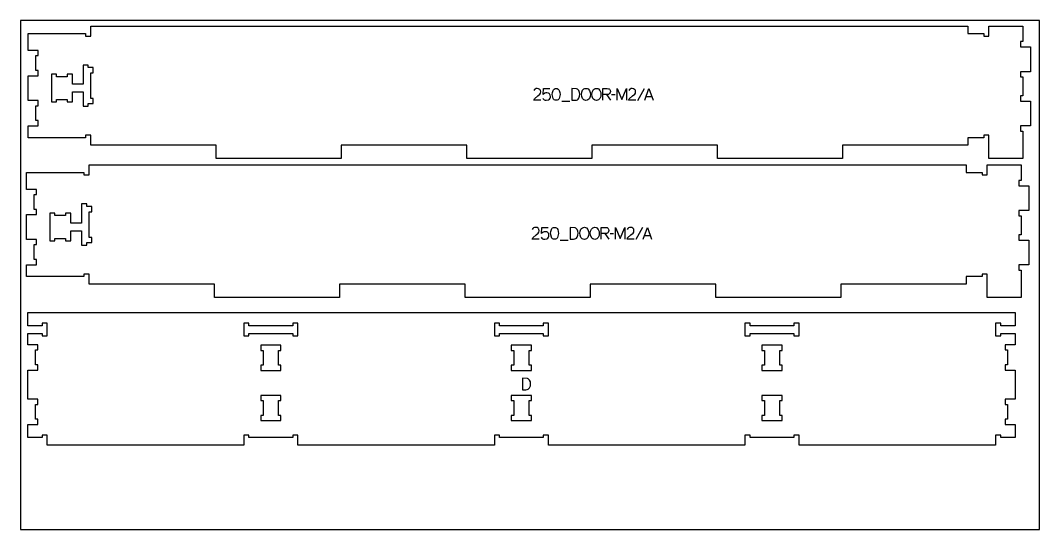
# Model space of a CAD drawing. Header units: millimetres. Extents: x -1220 to 1220, y -1930 to 4127.
# Drawn here: x -1220 to 1220, y -610 to 610 of the extents above; entities that cross this region are included whole.
import ezdxf

# ---------------------------------------------------------------- set-up
doc = ezdxf.new("R2010")
doc.units = ezdxf.units.MM
for name, color, linetype, true_color in [('0_SHEET_SPRUCEPLY_2440X122', 1, 'Continuous', 0xff0000), ('1_ANYTOOL_1MMDEEP_LABELS_S', 2, 'Continuous', 0xffff00), ('3_ANYTOOL_CUTTHROUGH_INSID', 4, 'Continuous', 0x00ffff), ('4_ANYTOOL_CUTTHROUGH_OUTSI', 5, 'Continuous', 0x0000ff)]:
    doc.layers.add(name, color=color, linetype=linetype, true_color=true_color)

msp = doc.modelspace()

# ---------------------------------------------------------------- linework, layer by layer
at = {"layer": '0_SHEET_SPRUCEPLY_2440X122'}
msp.add_lwpolyline([(-1220, 610), (-1220, -610), (1220, -610), (1220, 610)], close=True, dxfattribs=at)
at = {"layer": '1_ANYTOOL_1MMDEEP_LABELS_S'}
for p, q in [((273, 446.3, 0), (257, 417.5, 0)), ((76.1, 416.3, 0), (95.4, 416.3, 0)), ((182.8, 432.2, 0), (192.5, 418.7, 0)), ((203.7, 431.7, 0), (195.5, 431.6, 0)), ((277.9, 427.6, 0), (291.8, 427.6, 0)), ((178.9, 99.3, 0), (188.7, 85.8, 0)), ((199.9, 98.8, 0), (191.7, 98.7, 0)), ((269.1, 113.4, 0), (253.1, 84.7, 0)), ((72.2, 83.5, 0), (91.5, 83.5, 0)), ((274, 94.8, 0), (287.9, 94.8, 0))]:
    msp.add_line(p, q, dxfattribs=at)
for points in [[(26.1, 418.7), (9, 418.8), (10.5, 421.9), (18.4, 428.9), (23.5, 433.3), (25.1, 435.9), (25.7, 439), (25.1, 442.3), (24.3, 443.7), (23.3, 444.7), (20.6, 446.2), (17.3, 446.7), (14.8, 446.4), (12.6, 445.5), (10.8, 444), (9.4, 441.9)], [(30.7, 423.1), (32.4, 421.2), (34.3, 419.8), (36.6, 419), (39.1, 418.7), (44.5, 419.7), (46.6, 421.2), (48.3, 423.7), (49, 425.5), (49.2, 427.3), (48.6, 430.9), (46.9, 434), (45.7, 435.2), (44.2, 436), (40.5, 436.7), (38, 436.4), (35.8, 435.6), (31.8, 432.7), (32.5, 446.7), (47.6, 446.7)], [(174.4, 418.7), (174.4, 446.7), (185, 446.7), (188.2, 446.2), (189.5, 445.7), (190.6, 444.9), (191.4, 443.8), (191.9, 442.6), (192.4, 439.4), (192, 436.9), (190.7, 434.5), (189.8, 433.6), (188.8, 432.9), (187.6, 432.4), (186.3, 432.3), (184.7, 432.2), (182.8, 432.2), (174.4, 432.2)], [(208.5, 418.7), (208.5, 446.7), (219.7, 420.2), (230.9, 446.6), (230.9, 418.7)], [(253.2, 418.7), (236.1, 418.8), (237.6, 421.9), (245.5, 428.9), (250.6, 433.3), (252.2, 435.9), (252.8, 439), (252.2, 442.3), (251.4, 443.7), (250.4, 444.7), (247.7, 446.2), (244.5, 446.7), (241.9, 446.4), (239.7, 445.5), (237.9, 444), (236.5, 441.9)], [(274.6, 418.7), (284.8, 446.7), (295.1, 418.7)], [(22.2, 85.9), (5.1, 85.9), (6.6, 89.1), (14.5, 96), (19.6, 100.4), (21.2, 103), (21.8, 106.2), (21.2, 109.5), (20.5, 110.8), (19.4, 111.9), (16.8, 113.4), (13.5, 113.8), (10.9, 113.6), (8.7, 112.7), (6.9, 111.2), (5.5, 109.1)], [(26.8, 90.3), (28.5, 88.3), (30.5, 87), (32.7, 86.1), (35.2, 85.8), (40.6, 86.8), (42.8, 88.3), (44.4, 90.8), (45.1, 92.6), (45.3, 94.4), (44.7, 98.1), (43.1, 101.1), (41.8, 102.3), (40.3, 103.2), (36.6, 103.8), (34.1, 103.6), (31.9, 102.8), (27.9, 99.8), (28.6, 113.8), (43.7, 113.8)], [(170.5, 85.8), (170.5, 113.8), (181.1, 113.8), (184.4, 113.4), (185.6, 112.8), (186.7, 112), (187.5, 111), (188.1, 109.7), (188.5, 106.5), (188.1, 104), (186.9, 101.7), (186, 100.7), (184.9, 100), (183.8, 99.6), (182.4, 99.4), (180.8, 99.3), (178.9, 99.3), (170.5, 99.3)], [(204.7, 85.8), (204.7, 113.8), (215.9, 87.4), (227.1, 113.7), (227.1, 85.8)], [(249.3, 85.9), (232.3, 85.9), (233.7, 89.1), (241.6, 96), (246.7, 100.4), (248.4, 103), (248.9, 106.2), (248.3, 109.5), (247.6, 110.8), (246.5, 111.9), (243.9, 113.4), (240.6, 113.8), (238, 113.6), (235.8, 112.7), (234.1, 111.2), (232.7, 109.1)], [(270.7, 85.8), (280.9, 113.8), (291.2, 85.8)]]:
    msp.add_lwpolyline(points, dxfattribs=at)
for points in [[(62.6, 446.9), (65.1, 446.6), (67.2, 445.5), (68.9, 443.9), (70.1, 441.9), (71.6, 437.2), (72.1, 432.3), (70.1, 423.1), (68.9, 421.1), (67.2, 419.6), (65.1, 418.8), (62.6, 418.5), (60.1, 418.8), (58, 419.6), (56.3, 421.1), (55.1, 423.1), (53.2, 432.4), (53.6, 437.2), (55.1, 441.9), (56.4, 443.9), (58, 445.5), (60, 446.6)], [(100.2, 446.7), (100.2, 418.7), (108.2, 418.8), (111, 419.1), (113.4, 420), (115.4, 421.4), (116.8, 423.5), (118.6, 428.2), (119.3, 433.3), (118.7, 437.6), (116.9, 441.6), (113.6, 445.1), (111.7, 446)], [(134.3, 447), (136.8, 446.7), (139, 445.6), (142.2, 442.1), (144.1, 437.5), (144.7, 432.5), (144, 427.8), (142.1, 423), (140.6, 420.9), (138.7, 419.5), (136.5, 418.6), (133.9, 418.3), (131.3, 418.6), (129, 419.5), (127.1, 421), (125.6, 423.1), (123.7, 428), (123, 432.8), (123.7, 437.8), (125.7, 442.5), (127.2, 444.5), (129.2, 445.9), (131.5, 446.7)], [(159.4, 447), (162, 446.7), (164.2, 445.6), (167.4, 442.1), (169.2, 437.5), (169.8, 432.5), (169.2, 427.8), (167.2, 423), (165.7, 420.9), (163.9, 419.5), (161.7, 418.6), (159.1, 418.3), (156.4, 418.6), (154.1, 419.5), (152.2, 421), (150.7, 423.1), (148.8, 428), (148.2, 432.8), (148.8, 437.8), (150.9, 442.5), (152.4, 444.5), (154.4, 445.9), (156.7, 446.7)], [(58.7, 114.1), (61.3, 113.7), (63.3, 112.6), (65, 111), (66.3, 109), (67.7, 104.3), (68.2, 99.5), (66.2, 90.2), (65, 88.2), (63.3, 86.8), (61.2, 85.9), (58.7, 85.6), (56.2, 85.9), (54.1, 86.8), (52.5, 88.2), (51.3, 90.3), (49.3, 99.5), (49.7, 104.4), (51.2, 109.1), (52.5, 111.1), (54.1, 112.6), (56.2, 113.7)], [(96.3, 113.8), (96.3, 85.8), (104.3, 85.9), (107.2, 86.3), (109.6, 87.1), (111.5, 88.6), (112.9, 90.6), (114.8, 95.4), (115.4, 100.5), (114.8, 104.8), (113.1, 108.7), (109.8, 112.3), (107.8, 113.2)], [(130.4, 114.2), (133, 113.8), (135.1, 112.8), (138.3, 109.3), (140.2, 104.6), (140.8, 99.7), (140.1, 94.9), (138.2, 90.2), (136.7, 88.1), (134.9, 86.6), (132.7, 85.7), (130.1, 85.4), (127.4, 85.7), (125.1, 86.6), (123.2, 88.1), (121.7, 90.2), (119.8, 95.1), (119.1, 100), (119.8, 105), (121.8, 109.6), (123.4, 111.6), (125.3, 113), (127.7, 113.9)], [(155.5, 114.2), (158.1, 113.8), (160.3, 112.8), (163.5, 109.3), (165.3, 104.6), (165.9, 99.7), (165.3, 94.9), (163.3, 90.2), (161.9, 88.1), (160, 86.6), (157.8, 85.7), (155.2, 85.4), (152.5, 85.7), (150.3, 86.6), (148.4, 88.1), (146.9, 90.2), (144.9, 95.1), (144.3, 100), (145, 105), (147, 109.6), (148.5, 111.6), (150.5, 113), (152.8, 113.9)], [(-17.7, -247), (-17.7, -275), (-9.7, -274.9), (-6.8, -274.6), (-4.4, -273.7), (-2.5, -272.3), (-1.1, -270.3), (0.8, -265.5), (1.4, -260.4), (0.8, -256.1), (-0.9, -252.1), (-4.2, -248.6), (-6.2, -247.7)]]:
    msp.add_lwpolyline(points, close=True, dxfattribs=at)
at = {"layer": '3_ANYTOOL_CUTTHROUGH_INSID'}
for points in [[(-1051.9, 497.1), (-1051.9, 497), (-1057.4, 497), (-1057.4, 503), (-1069.9, 503), (-1069.9, 457), (-1095.4, 457), (-1095.4, 481), (-1107.9, 481), (-1107.9, 475), (-1133.4, 475), (-1133.4, 481), (-1145.9, 481), (-1145.9, 414.5), (-1133.4, 414.5), (-1133.4, 420.5), (-1107.9, 420.5), (-1107.9, 414.5), (-1095.4, 414.5), (-1095.4, 438.5), (-1069.9, 438.5), (-1069.9, 404.5), (-1057.4, 404.5), (-1057.4, 410.5), (-1051.4, 410.5), (-1051.4, 410.6), (-1045.4, 410.6), (-1045.4, 423.1), (-1051.4, 423.1), (-1051.4, 484.6), (-1045.4, 484.6), (-1045.4, 497.1)], [(-1055.8, 164.2), (-1055.8, 164.1), (-1061.3, 164.1), (-1061.3, 170.1), (-1073.8, 170.1), (-1073.8, 124.2), (-1099.3, 124.2), (-1099.3, 148.2), (-1111.8, 148.2), (-1111.8, 142.2), (-1137.3, 142.2), (-1137.3, 148.2), (-1149.8, 148.2), (-1149.8, 81.7), (-1137.3, 81.7), (-1137.3, 87.7), (-1111.8, 87.7), (-1111.8, 81.7), (-1099.3, 81.7), (-1099.3, 105.7), (-1073.8, 105.7), (-1073.8, 71.6), (-1061.3, 71.6), (-1061.3, 77.6), (-1055.3, 77.6), (-1055.3, 77.7), (-1049.3, 77.7), (-1049.3, 90.2), (-1055.3, 90.2), (-1055.3, 151.7), (-1049.3, 151.7), (-1049.3, 164.2)], [(-555.6, -115.4), (-568.1, -115.4), (-568.1, -121.4), (-672.8, -121.4), (-672.8, -115.4), (-685.3, -115.4), (-685.3, -145.9), (-672.8, -145.9), (-672.8, -139.9), (-568.1, -139.9), (-568.1, -145.9), (-555.6, -145.9)], [(44.4, -115.4), (31.9, -115.4), (31.9, -121.4), (-72.8, -121.4), (-72.8, -115.4), (-85.3, -115.4), (-85.3, -145.9), (-72.8, -145.9), (-72.8, -139.9), (31.9, -139.9), (31.9, -145.9), (44.4, -145.9)], [(644.4, -115.4), (631.9, -115.4), (631.9, -121.4), (527.2, -121.4), (527.2, -115.4), (514.7, -115.4), (514.7, -145.9), (527.2, -145.9), (527.2, -139.9), (631.9, -139.9), (631.9, -145.9), (644.4, -145.9)], [(-644.7, -180.9), (-638.7, -180.9), (-638.7, -216.4), (-644.7, -216.4), (-644.7, -228.9), (-596.2, -228.9), (-596.2, -216.4), (-602.2, -216.4), (-602.2, -180.9), (-596.2, -180.9), (-596.2, -168.4), (-644.7, -168.4)], [(-44.7, -180.9), (-38.7, -180.9), (-38.7, -216.4), (-44.7, -216.4), (-44.7, -228.9), (3.8, -228.9), (3.8, -216.4), (-2.2, -216.4), (-2.2, -180.9), (3.8, -180.9), (3.8, -168.4), (-44.7, -168.4)], [(555.3, -180.9), (561.3, -180.9), (561.3, -216.4), (555.3, -216.4), (555.3, -228.9), (603.8, -228.9), (603.8, -216.4), (597.8, -216.4), (597.8, -180.9), (603.8, -180.9), (603.8, -168.4), (555.3, -168.4)], [(-644.7, -300.9), (-638.7, -300.9), (-638.7, -336.4), (-644.7, -336.4), (-644.7, -348.9), (-596.2, -348.9), (-596.2, -336.4), (-602.2, -336.4), (-602.2, -300.9), (-596.2, -300.9), (-596.2, -288.4), (-644.7, -288.4)], [(-44.7, -300.9), (-38.7, -300.9), (-38.7, -336.4), (-44.7, -336.4), (-44.7, -348.9), (3.8, -348.9), (3.8, -336.4), (-2.2, -336.4), (-2.2, -300.9), (3.8, -300.9), (3.8, -288.4), (-44.7, -288.4)], [(555.3, -300.9), (561.3, -300.9), (561.3, -336.4), (555.3, -336.4), (555.3, -348.9), (603.8, -348.9), (603.8, -336.4), (597.8, -336.4), (597.8, -300.9), (603.8, -300.9), (603.8, -288.4), (555.3, -288.4)]]:
    msp.add_lwpolyline(points, close=True, dxfattribs=at)
at = {"layer": '4_ANYTOOL_CUTTHROUGH_OUTSI'}
for points in [[(148.3, 596.5), (1048.1, 596.5), (1048.1, 578.8, 0.414214), (1048.3, 578.5), (1086.1, 578.5), (1086.1, 572.8, 0.414214), (1086.3, 572.5), (1098.3, 572.5, 0.414214), (1098.6, 572.8), (1098.6, 596.5), (1180.1, 596.5), (1180.1, 559), (1174.3, 559, 0.414214), (1174.1, 558.8), (1174.1, 546.8, 0.414214), (1174.3, 546.5), (1198.1, 546.5), (1198.1, 487), (1174.3, 487, 0.414214), (1174.1, 486.8), (1174.1, 474.8, 0.414214), (1174.3, 474.5), (1180.1, 474.5), (1180.1, 429), (1174.3, 429, 0.414214), (1174.1, 428.8), (1174.1, 416.8, 0.414214), (1174.3, 416.5), (1198.1, 416.5), (1198.1, 357), (1174.3, 357, 0.414214), (1174.1, 356.8), (1174.1, 344.8, 0.414214), (1174.3, 344.5), (1180.1, 344.5), (1180.1, 279), (1098.6, 279), (1098.6, 334.8, 0.414214), (1098.3, 335), (1086.3, 335, 0.414214), (1086.1, 334.8), (1086.1, 329), (1048.3, 329, 0.414214), (1048.1, 328.8), (1048.1, 311), (748.3, 311, 0.414214), (748.1, 310.8), (748.1, 279), (448.6, 279), (448.6, 310.8, 0.414214), (448.3, 311), (148.3, 311, 0.414214), (148.1, 310.8), (148.1, 279), (-151.4, 279), (-151.4, 310.8, 0.414214), (-151.7, 311), (-451.7, 311, 0.414214), (-451.9, 310.8), (-451.9, 279), (-751.4, 279), (-751.4, 310.8, 0.414214), (-751.7, 311), (-1051.4, 311), (-1051.4, 334.8, 0.414214), (-1051.7, 335), (-1063.7, 335, 0.414214), (-1063.9, 334.8), (-1063.9, 329), (-1201.4, 329), (-1201.4, 357.5), (-1177.7, 357.5, 0.414214), (-1177.4, 357.8), (-1177.4, 369.8, 0.414214), (-1177.7, 370), (-1183.4, 370), (-1183.4, 405.5), (-1177.7, 405.5, 0.414214), (-1177.4, 405.8), (-1177.4, 417.8, 0.414214), (-1177.7, 418), (-1201.4, 418), (-1201.4, 477.5), (-1177.7, 477.5, 0.414214), (-1177.4, 477.8), (-1177.4, 489.8, 0.414214), (-1177.7, 490), (-1183.4, 490), (-1183.4, 525.5), (-1177.7, 525.5, 0.414214), (-1177.4, 525.8), (-1177.4, 537.8, 0.414214), (-1177.7, 538), (-1201.4, 538), (-1201.4, 578.5), (-1063.9, 578.5), (-1063.9, 572.8, 0.414214), (-1063.7, 572.5), (-1051.7, 572.5, 0.414214), (-1051.4, 572.8), (-1051.4, 596.5)], [(144.5, 263.7), (1044.2, 263.7), (1044.2, 245.9, 0.414214), (1044.5, 245.7), (1082.2, 245.7), (1082.2, 239.9, 0.414214), (1082.5, 239.7), (1094.5, 239.7, 0.414214), (1094.7, 239.9), (1094.7, 263.7), (1176.2, 263.7), (1176.2, 226.2), (1170.5, 226.2, 0.414214), (1170.2, 225.9), (1170.2, 213.9, 0.414214), (1170.5, 213.7), (1194.2, 213.7), (1194.2, 154.2), (1170.5, 154.2, 0.414214), (1170.2, 153.9), (1170.2, 141.9, 0.414214), (1170.5, 141.7), (1176.2, 141.7), (1176.2, 96.2), (1170.5, 96.2, 0.414214), (1170.2, 95.9), (1170.2, 83.9, 0.414214), (1170.5, 83.7), (1194.2, 83.7), (1194.2, 24.2), (1170.5, 24.2, 0.414214), (1170.2, 23.9), (1170.2, 11.9, 0.414214), (1170.5, 11.7), (1176.2, 11.7), (1176.2, -53.8), (1094.7, -53.8), (1094.7, 1.9, 0.414214), (1094.5, 2.2), (1082.5, 2.2, 0.414214), (1082.2, 1.9), (1082.2, -3.8), (1044.5, -3.8, 0.414214), (1044.2, -4.1), (1044.2, -21.8), (744.5, -21.8, 0.414214), (744.2, -22.1), (744.2, -53.8), (444.7, -53.8), (444.7, -22.1, 0.414214), (444.5, -21.8), (144.5, -21.8, 0.414214), (144.2, -22.1), (144.2, -53.8), (-155.3, -53.8), (-155.3, -22.1, 0.414214), (-155.5, -21.8), (-455.5, -21.8, 0.414214), (-455.8, -22.1), (-455.8, -53.8), (-755.3, -53.8), (-755.3, -22.1, 0.414214), (-755.5, -21.8), (-1055.3, -21.8), (-1055.3, 1.9, 0.414214), (-1055.5, 2.2), (-1067.5, 2.2, 0.414214), (-1067.8, 1.9), (-1067.8, -3.8), (-1205.3, -3.8), (-1205.3, 24.7), (-1181.5, 24.7, 0.414214), (-1181.3, 24.9), (-1181.3, 36.9, 0.414214), (-1181.5, 37.2), (-1187.3, 37.2), (-1187.3, 72.7), (-1181.5, 72.7, 0.414214), (-1181.3, 72.9), (-1181.3, 84.9, 0.414214), (-1181.5, 85.2), (-1205.3, 85.2), (-1205.3, 144.7), (-1181.5, 144.7, 0.414214), (-1181.3, 144.9), (-1181.3, 156.9, 0.414214), (-1181.5, 157.2), (-1187.3, 157.2), (-1187.3, 192.7), (-1181.5, 192.7, 0.414214), (-1181.3, 192.9), (-1181.3, 204.9, 0.414214), (-1181.5, 205.2), (-1205.3, 205.2), (-1205.3, 245.7), (-1067.8, 245.7), (-1067.8, 239.9, 0.414214), (-1067.5, 239.7), (-1055.5, 239.7, 0.414214), (-1055.3, 239.9), (-1055.3, 263.7)], [(-555.6, -383.7, 0.414214), (-555.9, -383.4), (-567.9, -383.4, 0.414214), (-568.1, -383.7), (-568.1, -389.4), (-672.8, -389.4), (-672.8, -383.7, 0.414214), (-673, -383.4), (-685, -383.4, 0.414214), (-685.3, -383.7), (-685.3, -407.4), (-1155.6, -407.4), (-1155.6, -383.7, 0.414214), (-1155.9, -383.4), (-1167.9, -383.4, 0.414214), (-1168.1, -383.7), (-1168.1, -389.4), (-1202.2, -389.4), (-1202.2, -357.9), (-1178.5, -357.9, 0.414214), (-1178.2, -357.7), (-1178.2, -345.7, 0.414214), (-1178.5, -345.4), (-1184.2, -345.4), (-1184.2, -309.9), (-1178.5, -309.9, 0.414214), (-1178.2, -309.7), (-1178.2, -297.7, 0.414214), (-1178.5, -297.4), (-1202.2, -297.4), (-1202.2, -227.9), (-1178.5, -227.9, 0.414214), (-1178.2, -227.7), (-1178.2, -215.7, 0.414214), (-1178.5, -215.4), (-1184.2, -215.4), (-1184.2, -179.4), (-1178.5, -179.4, 0.414221), (-1178.2, -179.1), (-1178.2, -167.7, 0.414206), (-1178.5, -167.4), (-1202.2, -167.4), (-1202.2, -139.9), (-1168.1, -139.9), (-1168.1, -145.7, 0.414214), (-1167.9, -145.9), (-1155.9, -145.9, 0.414214), (-1155.6, -145.7), (-1155.6, -115.7, 0.414214), (-1155.9, -115.4), (-1167.9, -115.4, 0.414214), (-1168.1, -115.7), (-1168.1, -121.4), (-1202.2, -121.4), (-1202.2, -89.9), (1161.3, -89.9), (1161.3, -121.4), (1127.2, -121.4), (1127.2, -115.7, 0.414214), (1127, -115.4), (1115, -115.4, 0.414214), (1114.7, -115.7), (1114.7, -145.7, 0.414214), (1115, -145.9), (1127, -145.9, 0.414214), (1127.2, -145.7), (1127.2, -139.9), (1161.3, -139.9), (1161.3, -167.4), (1137.5, -167.4, 0.414206), (1137.3, -167.7), (1137.3, -179.1, 0.414221), (1137.5, -179.4), (1143.3, -179.4), (1143.3, -215.4), (1137.5, -215.4, 0.414214), (1137.3, -215.7), (1137.3, -227.7, 0.414214), (1137.5, -227.9), (1161.3, -227.9), (1161.3, -297.4), (1137.5, -297.4, 0.414214), (1137.3, -297.7), (1137.3, -309.7, 0.414214), (1137.5, -309.9), (1143.3, -309.9), (1143.3, -345.4), (1137.5, -345.4, 0.414214), (1137.3, -345.7), (1137.3, -357.7, 0.414214), (1137.5, -357.9), (1161.3, -357.9), (1161.3, -389.4), (1127.2, -389.4), (1127.2, -383.7, 0.414214), (1127, -383.4), (1115, -383.4, 0.414214), (1114.7, -383.7), (1114.7, -407.4), (644.4, -407.4), (644.4, -383.7, 0.414214), (644.1, -383.4), (632.1, -383.4, 0.414214), (631.9, -383.7), (631.9, -389.4), (527.2, -389.4), (527.2, -383.7, 0.414214), (527, -383.4), (515, -383.4, 0.414214), (514.7, -383.7), (514.7, -407.4), (44.4, -407.4), (44.4, -383.7, 0.414214), (44.1, -383.4), (32.1, -383.4, 0.414214), (31.9, -383.7), (31.9, -389.4), (-72.8, -389.4), (-72.8, -383.7, 0.414214), (-73, -383.4), (-85, -383.4, 0.414214), (-85.3, -383.7), (-85.3, -407.4), (-555.6, -407.4)]]:
    msp.add_lwpolyline(points, format="xyb", close=True, dxfattribs=at)

doc.saveas('drawing.dxf')
